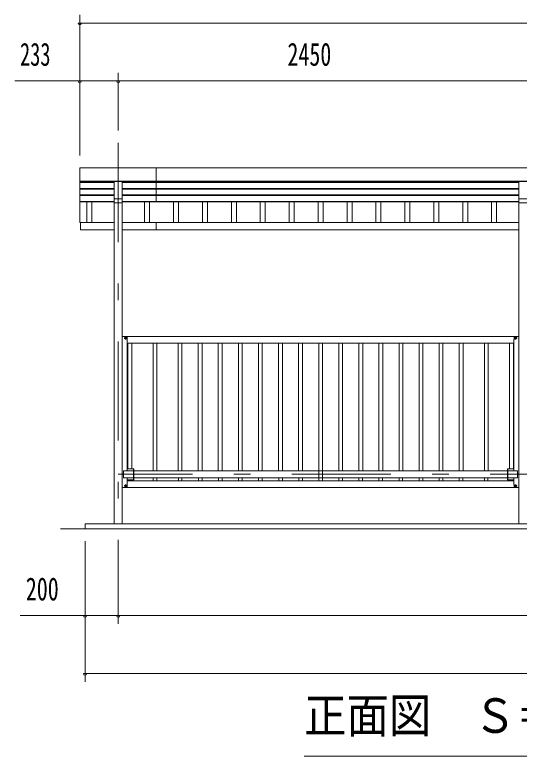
# Model space of a CAD drawing. Units: millimetres, scale not verified. Extents: x -22474 to 22484, y -10500 to 10500.
# Drawn here: x -3890 to -837, y 645 to 5129 of the extents above; entities that cross this region are included whole.
import ezdxf
from ezdxf.enums import TextEntityAlignment as Align

# ---------------------------------------------------------------- set-up
doc = ezdxf.new("R2010")
doc.units = ezdxf.units.MM
doc.header["$LTSCALE"] = 50
doc.linetypes.add('USER3', pattern=[24, 12, -5, 2, -5])
for name, color, linetype, lineweight in [('0-2_1-0BOLD', 7, 'Continuous', 18), ('0-3_1-2CENTER', 3, 'USER3', 18), ('0-4_1-4THIN', 4, 'Continuous', 18), ('0-5_1-5DIM', 3, 'Continuous', 18)]:
    doc.layers.add(name, color=color, linetype=linetype, lineweight=lineweight)
doc.styles.add('ＭＳ ゴシック', font='')
doc.styles.get('ＭＳ ゴシック').set_extended_font_data('MS Gothic')

msp = doc.modelspace()

# ---------------------------------------------------------------- linework, layer by layer
at = {"layer": '0-2_1-0BOLD'}
for p, q in [((-3034.07, 4203.68), (-3034.07, 3997.82)), ((2218.93, 4122.72), (-3497.07, 4122.72)), ((-3497.07, 4116.23), (-3289.07, 4116.23)), ((-3289.07, 4113.57), (-3497.07, 4113.57)), ((-3289.07, 4122.72), (-3289.07, 2049.68)), ((-3239.07, 4120.85), (-3289.07, 4120.85)), ((-3239.07, 2049.68), (-3239.07, 4122.72)), ((-839.07, 4116.23), (-3239.07, 4116.23)), ((-3239.07, 4113.57), (-839.07, 4113.57)), ((-839.07, 2049.68), (-839.07, 4122.72)), ((-839.07, 4120.85), (-789.07, 4120.85)), ((-3497.07, 4077.65), (-3289.07, 4077.65)), ((-3289.07, 4074.99), (-3497.07, 4074.99)), ((-3497.07, 4039.07), (-3289.07, 4039.07)), ((-3289.07, 4036.41), (-3497.07, 4036.41)), ((-839.07, 4077.65), (-3239.07, 4077.65)), ((-3239.07, 4074.99), (-839.07, 4074.99)), ((-839.07, 4039.07), (-3239.07, 4039.07)), ((-3239.07, 4036.41), (-839.07, 4036.41)), ((-3497.07, 4000.49), (-3289.07, 4000.49)), ((-3289.07, 3997.82), (-3497.07, 3997.82)), ((-3289.07, 4015.79), (-3239.07, 4015.79)), ((-3239.07, 4000.49), (-839.07, 4000.49)), ((-839.07, 3997.82), (-3239.07, 3997.82)), ((-789.07, 4015.79), (-839.07, 4015.79)), ((-3239.07, 3990.57), (-3289.07, 3990.57)), ((-839.07, 3990.57), (-789.07, 3990.57)), ((-3497.07, 3872.69), (-3289.07, 3872.69)), ((-839.07, 3872.69), (-3239.07, 3872.69)), ((-3034.07, 3872.69), (-3034.07, 3827.69)), ((-3239.07, 3827.69), (-839.07, 3827.69)), ((-3239.07, 3183.68), (-3215.67, 3183.68)), ((-841.07, 3183.67), (-3237.07, 3183.67)), ((-862.47, 3183.68), (-839.07, 3183.68)), ((-3224.07, 3170.84), (-3224.07, 3176.52)), ((-3224.03, 3176.59), (-3219.11, 3179.43)), ((-3219.11, 3167.93), (-3224.03, 3170.77)), ((-3219.03, 3179.43), (-3214.11, 3176.59)), ((-3214.11, 3170.77), (-3219.03, 3167.93)), ((-3214.07, 3176.52), (-3214.07, 3170.84)), ((-3209.07, 3164.68), (-3209.07, 2371.03)), ((-869.07, 3143.68), (-3209.07, 3143.68)), ((-864.07, 3170.84), (-864.07, 3176.52)), ((-864.03, 3176.59), (-859.11, 3179.43)), ((-859.11, 3167.93), (-864.03, 3170.77)), ((-859.03, 3179.43), (-854.11, 3176.59)), ((-854.11, 3170.77), (-859.03, 3167.93)), ((-854.07, 3176.52), (-854.07, 3170.84)), ((-3209.07, 2382.68), (-3169.08, 2382.68)), ((-3172.28, 2382.68), (-3172.28, 2316.68)), ((-909.06, 2382.68), (-869.07, 2382.68)), ((-905.86, 2316.68), (-905.86, 2382.68)), ((-3169.08, 2371.03), (-909.06, 2371.03)), ((-3209.07, 2309.68), (-869.07, 2309.68)), ((-909.06, 2328.33), (-3169.08, 2328.33)), ((-3239.07, 2269.68), (-839.07, 2269.68)), ((-3224.07, 2276.84), (-3224.07, 2282.52)), ((-3224.03, 2282.59), (-3219.11, 2285.43)), ((-3219.11, 2273.93), (-3224.03, 2276.77)), ((-3219.03, 2285.43), (-3214.11, 2282.59)), ((-3214.11, 2276.77), (-3219.03, 2273.93)), ((-3214.07, 2282.52), (-3214.07, 2276.84)), ((-864.07, 2276.84), (-864.07, 2282.52)), ((-864.03, 2282.59), (-859.11, 2285.43)), ((-859.11, 2273.93), (-864.03, 2276.77)), ((-859.03, 2285.43), (-854.11, 2282.59)), ((-854.11, 2276.77), (-859.03, 2273.93)), ((-854.07, 2282.52), (-854.07, 2276.84)), ((-3614.07, 2019.68), (2335.93, 2019.68))]:
    msp.add_line(p, q, dxfattribs=at)
for points in [[(-3497.07, 3872.69), (-3497.07, 4203.68), (2218.93, 4203.68), (2218.93, 3872.69), (2010.93, 3872.69)], [(-3289.07, 3827.69), (-3492.07, 3827.69), (-3492.07, 3872.69)], [(-3210.67, 3178.68), (-3210.67, 3164.68), (-3209.07, 3164.68)], [(-869.07, 2371.03), (-869.07, 3164.68), (-867.47, 3164.68), (-867.47, 3178.68)], [(-3169.08, 2382.68), (-3169.08, 2316.68), (-3209.07, 2316.68)], [(-869.07, 2316.68), (-909.06, 2316.68), (-909.06, 2382.68)], [(-3172.28, 2328.33), (-3231.13, 2328.33), (-3231.13, 2371.03), (-3172.28, 2371.03)], [(-905.86, 2371.03), (-847.02, 2371.03), (-847.02, 2328.33), (-905.86, 2328.33)], [(-3209.07, 2328.33), (-3209.07, 2288.68), (-3210.67, 2288.68), (-3210.67, 2274.68)], [(-867.47, 2274.68), (-867.47, 2288.68), (-869.07, 2288.68), (-869.07, 2328.33)], [(2185.93, 2049.68), (-3464.07, 2049.68), (-3464.07, 2019.68)]]:
    msp.add_lwpolyline(points, dxfattribs=at)
for centre, radius in [((-3219.07, 3173.68), 6.25), ((-3219.07, 3173.68), 4.9), ((-859.07, 3173.68), 6.25), ((-859.07, 3173.68), 4.9), ((-3219.07, 2279.68), 6.25), ((-3219.07, 2279.68), 4.9), ((-859.07, 2279.68), 6.25), ((-859.07, 2279.68), 4.9)]:
    msp.add_circle(centre, radius, dxfattribs=at)
for centre, radius, start, end in [((-3215.67, 3178.68), 5, 0, 90), ((-862.47, 3178.68), 5, 90, 180), ((-3219.07, 3173.68), 5.75, 149.59184, 150.40814), ((-3219.07, 3173.68), 5.75, 209.59184, 210.40814), ((-3219.07, 3173.68), 5.75, 89.59184, 90.40814), ((-3219.07, 3173.68), 5.75, 269.59184, 270.40814), ((-3219.07, 3173.68), 5.75, 29.59184, 30.40814), ((-3219.07, 3173.68), 5.75, 329.59184, 330.40814), ((-859.07, 3173.68), 5.75, 149.59184, 150.40814), ((-859.07, 3173.68), 5.75, 209.59184, 210.40814), ((-859.07, 3173.68), 5.75, 89.59184, 90.40814), ((-859.07, 3173.68), 5.75, 269.59184, 270.40814), ((-859.07, 3173.68), 5.75, 29.59184, 30.40814), ((-859.07, 3173.68), 5.75, 329.59184, 330.40814), ((-3219.07, 2279.68), 5.75, 149.59184, 150.40814), ((-3219.07, 2279.68), 5.75, 209.59184, 210.40814), ((-3219.07, 2279.68), 5.75, 89.59184, 90.40814), ((-3219.07, 2279.68), 5.75, 269.59184, 270.40814), ((-3215.67, 2274.68), 5, 270, 0), ((-3219.07, 2279.68), 5.75, 29.59184, 30.40814), ((-3219.07, 2279.68), 5.75, 329.59184, 330.40814), ((-862.47, 2274.68), 5, 180, 270), ((-859.07, 2279.68), 5.75, 149.59184, 150.40814), ((-859.07, 2279.68), 5.75, 209.59184, 210.40814), ((-859.07, 2279.68), 5.75, 89.59184, 90.40814), ((-859.07, 2279.68), 5.75, 269.59184, 270.40814), ((-859.07, 2279.68), 5.75, 29.59184, 30.40814), ((-859.07, 2279.68), 5.75, 329.59184, 330.40814)]:
    msp.add_arc(centre, radius, start, end, dxfattribs=at)
at = {"layer": '0-3_1-2CENTER'}
for p, q in [((-3264.07, 4353.68), (-3264.07, 1869.68)), ((-3210.32, 3173.68), (-3227.82, 3173.68)), ((-3219.07, 3164.93), (-3219.07, 3182.43)), ((-850.32, 3173.68), (-867.82, 3173.68)), ((-859.07, 3182.43), (-859.07, 3164.93)), ((1985.93, 2349.68), (-3264.07, 2349.68)), ((-3219.07, 2288.43), (-3219.07, 2270.93)), ((-859.07, 2270.93), (-859.07, 2288.43)), ((-3227.82, 2279.68), (-3210.32, 2279.68)), ((-867.82, 2279.68), (-850.32, 2279.68))]:
    msp.add_line(p, q, dxfattribs=at)
at = {"layer": '0-4_1-4THIN'}
for p, q in [((-3454.07, 3997.82), (-3454.07, 3872.69)), ((-3424.07, 3872.69), (-3424.07, 3997.82)), ((-3104.07, 3997.82), (-3104.07, 3872.69)), ((-3074.07, 3872.69), (-3074.07, 3997.82)), ((-2929.07, 3997.82), (-2929.07, 3872.69)), ((-2899.07, 3872.69), (-2899.07, 3997.82)), ((-2754.07, 3997.82), (-2754.07, 3872.69)), ((-2724.07, 3872.69), (-2724.07, 3997.82)), ((-2579.07, 3997.82), (-2579.07, 3872.69)), ((-2549.07, 3872.69), (-2549.07, 3997.82)), ((-2404.07, 3997.82), (-2404.07, 3872.69)), ((-2374.07, 3872.69), (-2374.07, 3997.82)), ((-2229.07, 3997.82), (-2229.07, 3872.69)), ((-2199.07, 3872.69), (-2199.07, 3997.82)), ((-2054.07, 3997.82), (-2054.07, 3872.69)), ((-2024.07, 3872.69), (-2024.07, 3997.82)), ((-1879.07, 3997.82), (-1879.07, 3872.69)), ((-1849.07, 3872.69), (-1849.07, 3997.82)), ((-1704.07, 3997.82), (-1704.07, 3872.69)), ((-1674.07, 3872.69), (-1674.07, 3997.82)), ((-1529.07, 3997.82), (-1529.07, 3872.69)), ((-1499.07, 3872.69), (-1499.07, 3997.82)), ((-1354.07, 3997.82), (-1354.07, 3872.69)), ((-1324.07, 3872.69), (-1324.07, 3997.82)), ((-1179.07, 3997.82), (-1179.07, 3872.69)), ((-1149.07, 3872.69), (-1149.07, 3997.82)), ((-1004.07, 3997.82), (-1004.07, 3872.69)), ((-974.07, 3872.69), (-974.07, 3997.82)), ((-3206.57, 3143.68), (-3206.57, 2382.68)), ((-3181.57, 2382.68), (-3181.57, 3143.68)), ((-3052.82, 2371.03), (-3052.82, 3143.68)), ((-3029.82, 3143.68), (-3029.82, 2371.03)), ((-2901.07, 3143.68), (-2901.07, 2371.03)), ((-2878.07, 2371.03), (-2878.07, 3143.68)), ((-2779.57, 2371.03), (-2779.57, 3143.68)), ((-2756.57, 3143.68), (-2756.57, 2371.03)), ((-2658.07, 3143.68), (-2658.07, 2371.03)), ((-2635.07, 2371.03), (-2635.07, 3143.68)), ((-2536.57, 2371.03), (-2536.57, 3143.68)), ((-2513.57, 3143.68), (-2513.57, 2371.03)), ((-2415.07, 3143.68), (-2415.07, 2371.03)), ((-2392.07, 2371.03), (-2392.07, 3143.68)), ((-2293.57, 2371.03), (-2293.57, 3143.68)), ((-2270.57, 3143.68), (-2270.57, 2371.03)), ((-2172.07, 3143.68), (-2172.07, 2371.03)), ((-2149.07, 2371.03), (-2149.07, 3143.68)), ((-2050.57, 2309.68), (-2050.57, 3143.68)), ((-2027.57, 3143.68), (-2027.57, 2309.68)), ((-1929.07, 3143.68), (-1929.07, 2371.03)), ((-1906.07, 2371.03), (-1906.07, 3143.68)), ((-1807.57, 2371.03), (-1807.57, 3143.68)), ((-1784.57, 3143.68), (-1784.57, 2371.03)), ((-1686.07, 3143.68), (-1686.07, 2371.03)), ((-1663.07, 2371.03), (-1663.07, 3143.68)), ((-1564.57, 2371.03), (-1564.57, 3143.68)), ((-1541.57, 3143.68), (-1541.57, 2371.03)), ((-1443.07, 3143.68), (-1443.07, 2371.03)), ((-1420.07, 2371.03), (-1420.07, 3143.68)), ((-1321.57, 2371.03), (-1321.57, 3143.68)), ((-1298.57, 3143.68), (-1298.57, 2371.03)), ((-1200.07, 3143.68), (-1200.07, 2371.03)), ((-1177.07, 2371.03), (-1177.07, 3143.68)), ((-1048.32, 2371.03), (-1048.32, 3143.68)), ((-1025.32, 3143.68), (-1025.32, 2371.03)), ((-896.57, 3143.68), (-896.57, 2382.68)), ((-871.57, 2382.68), (-871.57, 3143.68)), ((-3206.57, 2309.68), (-3206.57, 2316.68)), ((-3181.57, 2316.68), (-3181.57, 2309.68)), ((-3051.82, 2309.68), (-3051.82, 2328.33)), ((-3029.82, 2328.33), (-3029.82, 2309.68)), ((-2900.07, 2328.33), (-2900.07, 2309.68)), ((-2878.07, 2309.68), (-2878.07, 2328.33)), ((-2778.57, 2309.68), (-2778.57, 2328.33)), ((-2756.57, 2328.33), (-2756.57, 2309.68)), ((-2657.07, 2328.33), (-2657.07, 2309.68)), ((-2635.07, 2309.68), (-2635.07, 2328.33)), ((-2535.57, 2309.68), (-2535.57, 2328.33)), ((-2513.57, 2328.33), (-2513.57, 2309.68)), ((-2414.07, 2328.33), (-2414.07, 2309.68)), ((-2392.07, 2309.68), (-2392.07, 2328.33)), ((-2292.57, 2309.68), (-2292.57, 2328.33)), ((-2270.57, 2328.33), (-2270.57, 2309.68)), ((-2171.07, 2328.33), (-2171.07, 2309.68)), ((-2149.07, 2309.68), (-2149.07, 2328.33)), ((-2049.57, 2328.33), (-2049.57, 2309.68)), ((-2028.57, 2309.68), (-2028.57, 2328.33)), ((-1929.07, 2328.33), (-1929.07, 2309.68)), ((-1907.07, 2309.68), (-1907.07, 2328.33)), ((-1807.57, 2309.68), (-1807.57, 2328.33)), ((-1785.57, 2328.33), (-1785.57, 2309.68)), ((-1686.07, 2328.33), (-1686.07, 2309.68)), ((-1664.07, 2309.68), (-1664.07, 2328.33)), ((-1564.57, 2309.68), (-1564.57, 2328.33)), ((-1542.57, 2328.33), (-1542.57, 2309.68)), ((-1443.07, 2328.33), (-1443.07, 2309.68)), ((-1421.07, 2309.68), (-1421.07, 2328.33)), ((-1321.57, 2309.68), (-1321.57, 2328.33)), ((-1299.57, 2328.33), (-1299.57, 2309.68)), ((-1200.07, 2328.33), (-1200.07, 2309.68)), ((-1178.07, 2309.68), (-1178.07, 2328.33)), ((-1048.32, 2309.68), (-1048.32, 2328.33)), ((-1026.32, 2328.33), (-1026.32, 2309.68)), ((-896.57, 2316.68), (-896.57, 2309.68)), ((-871.57, 2309.68), (-871.57, 2316.68))]:
    msp.add_line(p, q, dxfattribs=at)
at = {"layer": '0-5_1-5DIM'}
for p, q in [((-3497.07, 5128.68), (-3497.07, 4278.68)), ((-3487.07, 5078.68), (-3507.07, 5078.68)), ((2218.93, 5078.68), (-3497.07, 5078.68)), ((-3264.07, 4778.68), (-3264.07, 4428.68)), ((-3889.57, 4728.68), (2611.43, 4728.68)), ((-3487.07, 4728.68), (-3507.07, 4728.68)), ((-3254.07, 4728.68), (-3274.07, 4728.68)), ((-3464.07, 1944.68), (-3464.07, 1094.68)), ((-3264.07, 1944.68), (-3264.07, 1444.68)), ((-3856.57, 1494.68), (2578.43, 1494.68)), ((-3454.07, 1494.68), (-3474.07, 1494.68)), ((-3254.07, 1494.68), (-3274.07, 1494.68)), ((-3454.07, 1144.68), (-3474.07, 1144.68)), ((-3464.07, 1144.68), (2185.93, 1144.68)), ((860.94, 644.68), (-2139.07, 644.68))]:
    msp.add_line(p, q, dxfattribs=at)
for centre in [(-3497.07, 5078.68), (-3497.07, 4728.68), (-3264.07, 4728.68), (-3464.07, 1494.68), (-3264.07, 1494.68), (-3464.07, 1144.68)]:
    msp.add_arc(centre, 10, 180, 0, dxfattribs=at)

# ---------------------------------------------------------------- texts
at = {"layer": '0-5_1-5DIM', "color": 7, "style": 'ＭＳ ゴシック'}
for s, height, width, p in [('233', 139.3, 0.65, (-3858.28, 4778.68)), ('2450', 139.3, 0.7, (-2239.78, 4778.68)), ('200', 139.3, 0.7, (-3822.97, 1544.68)), ('正面図\u3000Ｓ＝１／５０', 208.9, 0.9, (-2139.07, 723.18))]:
    msp.add_text(s, height=height, dxfattribs=dict(at, width=width)).set_placement(p, align=Align.BOTTOM_LEFT)

doc.saveas('drawing.dxf')
